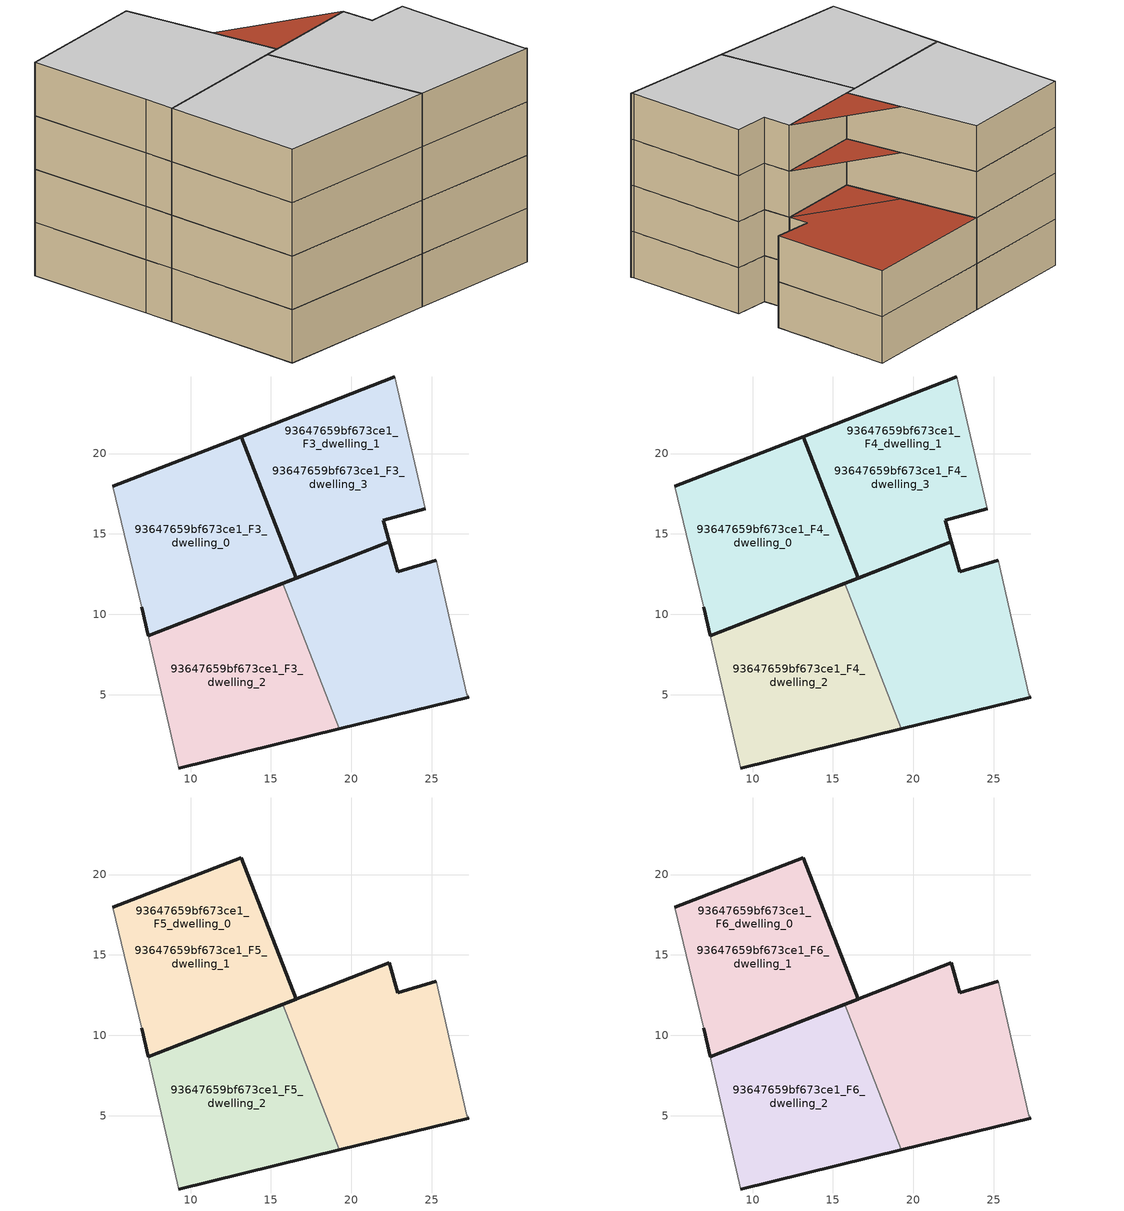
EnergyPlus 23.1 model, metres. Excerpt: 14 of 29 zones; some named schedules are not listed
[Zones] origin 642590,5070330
93647659bf673ce1_F3_dwelling_0
 floor outside (EU_floor_Construction): 19.25,2.88 15.73,11.93 7.38,8.68 9.27,0.45 z9
 floor to 93647659bf673ce1_F2_dwelling_0 (EU_floor_Construction): 16.57,12.26 13.14,21.06 5.17,17.96 6.97,10.46 7.38,8.68 z9
 wall outside (EU_wall_Construction): 7.38,8.68 15.73,11.93 / 19.25,2.88 9.27,0.45 z9:12
 wall adiabatic (EU_wall_Construction): 9.27,0.45 7.38,8.68 z9:12
 wall to 93647659bf673ce1_F3_dwelling_1 (EU_wall_Construction): 15.73,11.93 19.25,2.88 z9:12
93647659bf673ce1_F3_dwelling_1
 floor outside (EU_floor_Construction): 22.36,14.51 21.98,15.86 24.59,16.55 22.69,24.76 13.14,21.06 16.57,12.26 z9; 16.57,12.26 13.14,21.06 5.17,17.96 6.97,10.46 7.38,8.68 z9
 floor to 93647659bf673ce1_F2_dwelling_1 (EU_floor_Construction): 27.28,4.85 27.19,5.05 25.28,13.35 22.88,12.65 22.36,14.51 15.73,11.93 19.25,2.88 z9
 wall outside (EU_wall_Construction): 27.28,4.85 19.25,2.88 / 15.73,11.93 22.36,14.51 22.88,12.65 25.29,13.35 z9:12
 wall adiabatic (EU_wall_Construction): 25.29,13.35 27.19,5.05 27.28,4.85 z9:12
 roof outside (EU_floor_Construction): 15.12,15.97 16.57,12.26 7.38,8.68 6.97,10.46 5.17,17.96 z12; 22.36,14.51 16.57,12.26 15.12,15.97 z12; 13.14,21.06 15.12,15.97 5.17,17.96 z12; 22.69,24.76 24.59,16.55 21.98,15.86 22.36,14.51 15.12,15.97 13.14,21.06 z12
93647659bf673ce1_F3_dwelling_2
 floor outside (EU_floor_Construction): 16.57,12.26 13.14,21.06 5.17,17.96 6.97,10.46 7.38,8.68 z9
 floor to 93647659bf673ce1_F2_dwelling_2 (EU_floor_Construction): 19.25,2.88 15.73,11.93 7.38,8.68 9.27,0.45 z9; 27.28,4.85 27.19,5.05 25.29,13.35 22.88,12.65 22.36,14.51 15.73,11.93 19.25,2.88 z9
 wall outside (EU_wall_Construction): 5.17,17.96 13.14,21.06 16.57,12.26 7.38,8.68 6.97,10.46 z9:12
 wall adiabatic (EU_wall_Construction): 6.97,10.46 5.17,17.96 z9:12
 roof outside (EU_floor_Construction): 15.12,15.97 16.57,12.26 7.38,8.68 6.97,10.46 5.17,17.96 z12; 13.14,21.06 15.12,15.97 5.17,17.96 z12; 22.36,14.51 16.57,12.26 15.12,15.97 z12
93647659bf673ce1_F3_dwelling_3
 floor to 93647659bf673ce1_F2_dwelling_3 (EU_floor_Construction): 22.36,14.51 21.98,15.86 24.59,16.55 22.69,24.76 13.14,21.06 16.57,12.26 z9; 27.28,4.85 27.19,5.05 25.28,13.35 22.88,12.65 22.36,14.51 15.73,11.93 19.25,2.88 z9
 wall outside (EU_wall_Construction): 24.59,16.55 21.98,15.86 22.36,14.51 16.57,12.26 13.14,21.06 22.69,24.76 z9:12
 wall adiabatic (EU_wall_Construction): 22.69,24.76 24.59,16.55 z9:12
93647659bf673ce1_F4_dwelling_0
 floor outside (EU_floor_Construction): 19.25,2.88 15.73,11.93 7.38,8.68 9.27,0.45 z12
 floor to 93647659bf673ce1_F3_dwelling_0 (EU_floor_Construction): 16.57,12.26 13.14,21.06 5.17,17.96 6.97,10.46 7.38,8.68 z12
 wall outside (EU_wall_Construction): 7.38,8.68 15.73,11.93 / 19.25,2.88 9.27,0.45 z12:15
 wall adiabatic (EU_wall_Construction): 9.27,0.45 7.38,8.68 z12:15
 wall to 93647659bf673ce1_F4_dwelling_1 (EU_wall_Construction): 15.73,11.93 19.25,2.88 z12:15
93647659bf673ce1_F4_dwelling_1
 floor outside (EU_floor_Construction): 22.36,14.51 21.98,15.86 24.59,16.55 22.69,24.76 13.14,21.06 16.57,12.26 z12; 16.57,12.26 13.14,21.06 5.17,17.96 6.97,10.46 7.38,8.68 z12
 floor to 93647659bf673ce1_F3_dwelling_1 (EU_floor_Construction): 27.28,4.85 27.19,5.05 25.28,13.35 22.88,12.65 22.36,14.51 15.73,11.93 19.25,2.88 z12
 wall outside (EU_wall_Construction): 27.28,4.85 19.25,2.88 / 15.73,11.93 22.36,14.51 22.88,12.65 25.29,13.35 z12:15
 wall adiabatic (EU_wall_Construction): 25.29,13.35 27.19,5.05 27.28,4.85 z12:15
 roof outside (EU_floor_Construction): 15.12,15.97 16.57,12.26 7.38,8.68 6.97,10.46 5.17,17.96 z15; 22.36,14.51 16.57,12.26 15.12,15.97 z15; 13.14,21.06 15.12,15.97 5.17,17.96 z15; 22.69,24.76 24.59,16.55 21.98,15.86 22.36,14.51 15.12,15.97 13.14,21.06 z15
93647659bf673ce1_F4_dwelling_2
 floor outside (EU_floor_Construction): 16.57,12.26 13.14,21.06 5.17,17.96 6.97,10.46 7.38,8.68 z12
 floor to 93647659bf673ce1_F3_dwelling_2 (EU_floor_Construction): 19.25,2.88 15.73,11.93 7.38,8.68 9.27,0.45 z12; 27.28,4.85 27.19,5.05 25.29,13.35 22.88,12.65 22.36,14.51 15.73,11.93 19.25,2.88 z12
 wall outside (EU_wall_Construction): 5.17,17.96 13.14,21.06 16.57,12.26 7.38,8.68 6.97,10.46 z12:15
 wall adiabatic (EU_wall_Construction): 6.97,10.46 5.17,17.96 z12:15
 roof outside (EU_floor_Construction): 15.12,15.97 16.57,12.26 7.38,8.68 6.97,10.46 5.17,17.96 z15; 13.14,21.06 15.12,15.97 5.17,17.96 z15; 22.36,14.51 16.57,12.26 15.12,15.97 z15
93647659bf673ce1_F4_dwelling_3
 floor to 93647659bf673ce1_F3_dwelling_3 (EU_floor_Construction): 22.36,14.51 21.98,15.86 24.59,16.55 22.69,24.76 13.14,21.06 16.57,12.26 z12; 27.28,4.85 27.19,5.05 25.28,13.35 22.88,12.65 22.36,14.51 15.73,11.93 19.25,2.88 z12
 wall outside (EU_wall_Construction): 24.59,16.55 21.98,15.86 22.36,14.51 16.57,12.26 13.14,21.06 22.69,24.76 z12:15
 wall adiabatic (EU_wall_Construction): 22.69,24.76 24.59,16.55 z12:15
 roof outside (EU_roof_Construction): 25.28,13.35 27.19,5.05 27.28,4.85 19.25,2.88 15.73,11.93 22.36,14.51 22.88,12.65 z15; 22.69,24.76 24.59,16.55 21.98,15.86 22.36,14.51 16.57,12.26 13.14,21.06 z15
93647659bf673ce1_F5_dwelling_0
 floor outside (EU_floor_Construction): 19.25,2.88 15.73,11.93 7.38,8.68 9.27,0.45 z15
 floor to 93647659bf673ce1_F4_dwelling_0 (EU_floor_Construction): 16.57,12.26 13.14,21.06 5.17,17.96 6.97,10.46 7.38,8.68 z15
 wall outside (EU_wall_Construction): 7.38,8.68 15.73,11.93 / 19.25,2.88 9.27,0.45 z15:18
 wall adiabatic (EU_wall_Construction): 9.27,0.45 7.38,8.68 z15:18
 wall to 93647659bf673ce1_F5_dwelling_1 (EU_wall_Construction): 15.73,11.93 19.25,2.88 z15:18
93647659bf673ce1_F5_dwelling_1
 floor outside (EU_floor_Construction): 16.57,12.26 13.14,21.06 5.17,17.96 6.97,10.46 7.38,8.68 z15
 floor to 93647659bf673ce1_F4_dwelling_1 (EU_floor_Construction): 27.28,4.85 27.19,5.05 25.28,13.35 22.88,12.65 22.36,14.51 15.73,11.93 19.25,2.88 z15
 wall outside (EU_wall_Construction): 27.28,4.85 19.25,2.88 / 15.73,11.93 22.36,14.51 22.88,12.65 25.29,13.35 z15:18
 wall adiabatic (EU_wall_Construction): 25.29,13.35 27.19,5.05 27.28,4.85 z15:18
 roof outside (EU_floor_Construction): 15.12,15.97 16.57,12.26 7.38,8.68 6.97,10.46 5.17,17.96 z18; 22.36,14.51 16.57,12.26 15.12,15.97 z18; 13.14,21.06 15.12,15.97 5.17,17.96 z18
93647659bf673ce1_F5_dwelling_2
 floor outside (EU_floor_Construction): 16.57,12.26 13.14,21.06 5.17,17.96 6.97,10.46 7.38,8.68 z15
 floor to 93647659bf673ce1_F4_dwelling_2 (EU_floor_Construction): 19.25,2.88 15.73,11.93 7.38,8.68 9.27,0.45 z15; 27.28,4.85 27.19,5.05 25.29,13.35 22.88,12.65 22.36,14.51 15.73,11.93 19.25,2.88 z15
 wall outside (EU_wall_Construction): 5.17,17.96 13.14,21.06 16.57,12.26 7.38,8.68 6.97,10.46 z15:18
 wall adiabatic (EU_wall_Construction): 6.97,10.46 5.17,17.96 z15:18
 roof outside (EU_floor_Construction): 15.12,15.97 16.57,12.26 7.38,8.68 6.97,10.46 5.17,17.96 z18; 13.14,21.06 15.12,15.97 5.17,17.96 z18; 22.36,14.51 16.57,12.26 15.12,15.97 z18
93647659bf673ce1_F6_dwelling_0
 floor outside (EU_floor_Construction): 19.25,2.88 15.73,11.93 7.38,8.68 9.27,0.45 z18
 floor to 93647659bf673ce1_F5_dwelling_0 (EU_floor_Construction): 16.57,12.26 13.14,21.06 5.17,17.96 6.97,10.46 7.38,8.68 z18
 wall outside (EU_wall_Construction): 7.38,8.68 15.73,11.93 / 19.25,2.88 9.27,0.45 z18:21
 wall adiabatic (EU_wall_Construction): 9.27,0.45 7.38,8.68 z18:21
 wall to 93647659bf673ce1_F6_dwelling_1 (EU_wall_Construction): 15.73,11.93 19.25,2.88 z18:21
 ceiling to 93647659bf673ce1_F7_dwelling_2 (EU_floor_Construction): 15.73,11.93 19.25,2.88 9.27,0.45 7.38,8.68 z21
 ceiling to 93647659bf673ce1_F7_dwelling_0 (EU_floor_Construction): 13.14,21.06 16.57,12.26 7.38,8.68 6.97,10.46 5.17,17.96 z21
93647659bf673ce1_F6_dwelling_1
 floor outside (EU_floor_Construction): 16.57,12.26 13.14,21.06 5.17,17.96 6.97,10.46 7.38,8.68 z18
 floor to 93647659bf673ce1_F5_dwelling_1 (EU_floor_Construction): 27.28,4.85 27.19,5.05 25.28,13.35 22.88,12.65 22.36,14.51 15.73,11.93 19.25,2.88 z18
 wall outside (EU_wall_Construction): 27.28,4.85 19.25,2.88 / 15.73,11.93 22.36,14.51 22.88,12.65 25.29,13.35 z18:21
 wall adiabatic (EU_wall_Construction): 25.29,13.35 27.19,5.05 27.28,4.85 z18:21
 ceiling to 93647659bf673ce1_F7_dwelling_1 (EU_floor_Construction): 25.28,13.35 27.19,5.05 27.28,4.85 19.25,2.88 15.73,11.93 22.36,14.51 22.88,12.65 z21
 roof outside (EU_floor_Construction): 15.12,15.97 16.57,12.26 7.38,8.68 6.97,10.46 5.17,17.96 z21; 22.36,14.51 16.57,12.26 15.12,15.97 z21; 13.14,21.06 15.12,15.97 5.17,17.96 z21
93647659bf673ce1_F6_dwelling_2
 floor outside (EU_floor_Construction): 27.28,4.85 27.19,5.05 25.29,13.35 22.88,12.65 22.36,14.51 15.73,11.93 19.25,2.88 z18; 16.57,12.26 13.14,21.06 5.17,17.96 6.97,10.46 7.38,8.68 z18
 floor to 93647659bf673ce1_F5_dwelling_2 (EU_floor_Construction): 19.25,2.88 15.73,11.93 7.38,8.68 9.27,0.45 z18
 wall outside (EU_wall_Construction): 5.17,17.96 13.14,21.06 16.57,12.26 7.38,8.68 6.97,10.46 z18:21
 wall adiabatic (EU_wall_Construction): 6.97,10.46 5.17,17.96 z18:21
 ceiling to 93647659bf673ce1_F7_dwelling_2 (EU_floor_Construction): 15.73,11.93 19.25,2.88 9.27,0.45 7.38,8.68 z21
 ceiling to 93647659bf673ce1_F7_dwelling_1 (EU_floor_Construction): 25.28,13.35 27.19,5.05 27.28,4.85 19.25,2.88 15.73,11.93 22.36,14.51 22.88,12.65 z21
 roof outside (EU_floor_Construction): 15.12,15.97 16.57,12.26 7.38,8.68 6.97,10.46 5.17,17.96 z21; 13.14,21.06 15.12,15.97 5.17,17.96 z21; 22.36,14.51 16.57,12.26 15.12,15.97 z21
[Building]
EU S2 Campaign: North Axis=0; Terrain=City; Solar Distribution=FullExterior
[Site:Location]
Lyon-Bron: Latitude=45.75; Longitude=5; Time Zone=1; Elevation=198
[SizingPeriod:WeatherFileDays]
AnnualSizingPeriod: Begin Month=1; Begin Day of Month=1; End Month=12; End Day of Month=31; Day of Week for Start Day=Monday; Use Weather File Daylight Saving Period=No; Use Weather File Rain and Snow Indicators=No
[MATERIAL]
EU_InternalMass_Material: Roughness=MediumRough; Thickness=0.1; Conductivity=1; Density=1800; Specific Heat=900; Thermal Absorptance=0.9; Solar Absorptance=0.7; Visible Absorptance=0.7
[MATERIAL:NOMASS] Roughness=MediumRough; Thermal Absorptance=0.9; Solar Absorptance=0.7; Visible Absorptance=0.7
Name | Thermal Resistance
EU_wall_NoMass | 0.776494
EU_roof_NoMass | 0.486893
EU_floor_NoMass | 0.421597
[CONSTRUCTION]
EU_wall_Construction: EU_wall_NoMass
EU_roof_Construction: EU_roof_NoMass
EU_floor_Construction: EU_floor_NoMass
EU_InternalMass_Construction: EU_InternalMass_Material
[ZONE] Type=1; Multiplier=1; Ceiling Height=autocalculate; Floor Area=autocalculate; Part of Total Floor Area=Yes
Name | Volume
93647659bf673ce1_F3_dwelling_0; 93647659bf673ce1_F4_dwelling_0; 93647659bf673ce1_F5_dwelling_0; 93647659bf673ce1_F6_dwelling_0 | 521.162
93647659bf673ce1_F3_dwelling_1; 93647659bf673ce1_F4_dwelling_1 | 781.723
93647659bf673ce1_F5_dwelling_1; 93647659bf673ce1_F6_dwelling_1 | 521.142
93647659bf673ce1_F3_dwelling_2; 93647659bf673ce1_F4_dwelling_2; 93647659bf673ce1_F5_dwelling_2; 93647659bf673ce1_F6_dwelling_2 | 781.722
93647659bf673ce1_F3_dwelling_3; 93647659bf673ce1_F4_dwelling_3 | 521.153
[INTERNALMASS] Construction=EU_InternalMass_Construction
Name | Zone or ZoneList | Surface Area
93647659bf673ce1_F3_dwelling_0_EU_InternalMass | 93647659bf673ce1_F3_dwelling_0 | 86.8627
93647659bf673ce1_F3_dwelling_1_EU_InternalMass | 93647659bf673ce1_F3_dwelling_1 | 86.8586
93647659bf673ce1_F3_dwelling_2_EU_InternalMass | 93647659bf673ce1_F3_dwelling_2 | 86.8607
93647659bf673ce1_F3_dwelling_3_EU_InternalMass | 93647659bf673ce1_F3_dwelling_3 | 86.8623
93647659bf673ce1_F4_dwelling_0_EU_InternalMass | 93647659bf673ce1_F4_dwelling_0 | 86.8627
93647659bf673ce1_F4_dwelling_1_EU_InternalMass | 93647659bf673ce1_F4_dwelling_1 | 86.8586
93647659bf673ce1_F4_dwelling_2_EU_InternalMass | 93647659bf673ce1_F4_dwelling_2 | 86.8607
93647659bf673ce1_F4_dwelling_3_EU_InternalMass | 93647659bf673ce1_F4_dwelling_3 | 86.8623
93647659bf673ce1_F5_dwelling_0_EU_InternalMass | 93647659bf673ce1_F5_dwelling_0 | 115.815
93647659bf673ce1_F5_dwelling_1_EU_InternalMass | 93647659bf673ce1_F5_dwelling_1 | 115.805
93647659bf673ce1_F5_dwelling_2_EU_InternalMass | 93647659bf673ce1_F5_dwelling_2 | 115.821
93647659bf673ce1_F6_dwelling_0_EU_InternalMass | 93647659bf673ce1_F6_dwelling_0 | 115.815
93647659bf673ce1_F6_dwelling_1_EU_InternalMass | 93647659bf673ce1_F6_dwelling_1 | 115.805
93647659bf673ce1_F6_dwelling_2_EU_InternalMass | 93647659bf673ce1_F6_dwelling_2 | 115.821
[OTHEREQUIPMENT] Fuel Type=Electricity; Design Level Calculation Method=Watts/Area; Power per Zone Floor Area=1; Fraction Latent=0; Fraction Radiant=0; Fraction Lost=0; Carbon Dioxide Generation Rate=0; EndUse Subcategory=EU_Step8_InternalGains
Name | Zone or ZoneList or Space or SpaceList | Schedule
EU_Step8_InternalGain_93647659bf673ce1_F3_dwelling_0_f000 | 93647659bf673ce1_F3_dwelling_0 | EU_Step8_GainSchedule_93647659bf673ce1_F3_dwelling_0_f000
EU_Step8_InternalGain_93647659bf673ce1_F3_dwelling_1_f000 | 93647659bf673ce1_F3_dwelling_1 | EU_Step8_GainSchedule_93647659bf673ce1_F3_dwelling_1_f000
EU_Step8_InternalGain_93647659bf673ce1_F3_dwelling_2_f000 | 93647659bf673ce1_F3_dwelling_2 | EU_Step8_GainSchedule_93647659bf673ce1_F3_dwelling_2_f000
EU_Step8_InternalGain_93647659bf673ce1_F3_dwelling_3_f000 | 93647659bf673ce1_F3_dwelling_3 | EU_Step8_GainSchedule_93647659bf673ce1_F3_dwelling_3_f000
EU_Step8_InternalGain_93647659bf673ce1_F4_dwelling_0_f000 | 93647659bf673ce1_F4_dwelling_0 | EU_Step8_GainSchedule_93647659bf673ce1_F4_dwelling_0_f000
EU_Step8_InternalGain_93647659bf673ce1_F4_dwelling_1_f000 | 93647659bf673ce1_F4_dwelling_1 | EU_Step8_GainSchedule_93647659bf673ce1_F4_dwelling_1_f000
EU_Step8_InternalGain_93647659bf673ce1_F4_dwelling_2_f000 | 93647659bf673ce1_F4_dwelling_2 | EU_Step8_GainSchedule_93647659bf673ce1_F4_dwelling_2_f000
EU_Step8_InternalGain_93647659bf673ce1_F4_dwelling_3_f000 | 93647659bf673ce1_F4_dwelling_3 | EU_Step8_GainSchedule_93647659bf673ce1_F4_dwelling_3_f000
EU_Step8_InternalGain_93647659bf673ce1_F5_dwelling_0_f000 | 93647659bf673ce1_F5_dwelling_0 | EU_Step8_GainSchedule_93647659bf673ce1_F5_dwelling_0_f000
EU_Step8_InternalGain_93647659bf673ce1_F5_dwelling_1_f000 | 93647659bf673ce1_F5_dwelling_1 | EU_Step8_GainSchedule_93647659bf673ce1_F5_dwelling_1_f000
EU_Step8_InternalGain_93647659bf673ce1_F5_dwelling_2_f000 | 93647659bf673ce1_F5_dwelling_2 | EU_Step8_GainSchedule_93647659bf673ce1_F5_dwelling_2_f000
EU_Step8_InternalGain_93647659bf673ce1_F6_dwelling_0_f000 | 93647659bf673ce1_F6_dwelling_0 | EU_Step8_GainSchedule_93647659bf673ce1_F6_dwelling_0_f000
EU_Step8_InternalGain_93647659bf673ce1_F6_dwelling_1_f000 | 93647659bf673ce1_F6_dwelling_1 | EU_Step8_GainSchedule_93647659bf673ce1_F6_dwelling_1_f000
EU_Step8_InternalGain_93647659bf673ce1_F6_dwelling_2_f000 | 93647659bf673ce1_F6_dwelling_2 | EU_Step8_GainSchedule_93647659bf673ce1_F6_dwelling_2_f000
[ZONEVENTILATION:DESIGNFLOWRATE] Schedule=EU_AlwaysOn; Design Flow Rate Calculation Method=AirChanges/Hour; Air Changes per Hour=0.693814; Ventilation Type=Natural; Fan Pressure Rise=0; Fan Total Efficiency=1; Constant Term Coefficient=1; Temperature Term Coefficient=0; Velocity Term Coefficient=0; Velocity Squared Term Coefficient=0; Minimum Indoor Temperature=-100; Maximum Indoor Temperature=100; Delta Temperature=-100; Minimum Outdoor Temperature=-100; Maximum Outdoor Temperature=100; Maximum Wind Speed=40
Name | Zone or ZoneList or Space or SpaceList
EU_ConstantAir_93647659bf673ce1_F3_dwelling_0 | 93647659bf673ce1_F3_dwelling_0
EU_ConstantAir_93647659bf673ce1_F3_dwelling_1 | 93647659bf673ce1_F3_dwelling_1
EU_ConstantAir_93647659bf673ce1_F3_dwelling_2 | 93647659bf673ce1_F3_dwelling_2
EU_ConstantAir_93647659bf673ce1_F3_dwelling_3 | 93647659bf673ce1_F3_dwelling_3
EU_ConstantAir_93647659bf673ce1_F4_dwelling_0 | 93647659bf673ce1_F4_dwelling_0
EU_ConstantAir_93647659bf673ce1_F4_dwelling_1 | 93647659bf673ce1_F4_dwelling_1
EU_ConstantAir_93647659bf673ce1_F4_dwelling_2 | 93647659bf673ce1_F4_dwelling_2
EU_ConstantAir_93647659bf673ce1_F4_dwelling_3 | 93647659bf673ce1_F4_dwelling_3
EU_ConstantAir_93647659bf673ce1_F5_dwelling_0 | 93647659bf673ce1_F5_dwelling_0
EU_ConstantAir_93647659bf673ce1_F5_dwelling_1 | 93647659bf673ce1_F5_dwelling_1
EU_ConstantAir_93647659bf673ce1_F5_dwelling_2 | 93647659bf673ce1_F5_dwelling_2
EU_ConstantAir_93647659bf673ce1_F6_dwelling_0 | 93647659bf673ce1_F6_dwelling_0
EU_ConstantAir_93647659bf673ce1_F6_dwelling_1 | 93647659bf673ce1_F6_dwelling_1
EU_ConstantAir_93647659bf673ce1_F6_dwelling_2 | 93647659bf673ce1_F6_dwelling_2
[HVACTEMPLATE:ZONE:IDEALLOADSAIRSYSTEM] System Availability Schedule=EU_AlwaysOn; Maximum Heating Supply Air Temperature=50; Minimum Cooling Supply Air Temperature=13; Maximum Heating Supply Air Humidity Ratio=0.0156; Minimum Cooling Supply Air Humidity Ratio=0.0077; Heating Limit=NoLimit; Cooling Limit=NoLimit; Heating Availability Schedule=EU_AlwaysOn; Cooling Availability Schedule=EU_CoolingOff; Dehumidification Control Type=ConstantSensibleHeatRatio; Cooling Sensible Heat Ratio=0.7; Dehumidification Setpoint=60; Humidification Control Type=None; Humidification Setpoint=30; Outdoor Air Method=None; Outdoor Air Flow Rate per Person=0.00944; Outdoor Air Flow Rate per Zone Floor Area=0; Outdoor Air Flow Rate per Zone=0; Demand Controlled Ventilation Type=None; Outdoor Air Economizer Type=NoEconomizer; Heat Recovery Type=None; Sensible Heat Recovery Effectiveness=0.7; Latent Heat Recovery Effectiveness=0.65
Name | Template Thermostat
93647659bf673ce1_F3_dwelling_0 | EU_HeatOnly_93647659bf673ce1_F3_dwelling_0
93647659bf673ce1_F3_dwelling_1 | EU_HeatOnly_93647659bf673ce1_F3_dwelling_1
93647659bf673ce1_F3_dwelling_2 | EU_HeatOnly_93647659bf673ce1_F3_dwelling_2
93647659bf673ce1_F3_dwelling_3 | EU_HeatOnly_93647659bf673ce1_F3_dwelling_3
93647659bf673ce1_F4_dwelling_0 | EU_HeatOnly_93647659bf673ce1_F4_dwelling_0
93647659bf673ce1_F4_dwelling_1 | EU_HeatOnly_93647659bf673ce1_F4_dwelling_1
93647659bf673ce1_F4_dwelling_2 | EU_HeatOnly_93647659bf673ce1_F4_dwelling_2
93647659bf673ce1_F4_dwelling_3 | EU_HeatOnly_93647659bf673ce1_F4_dwelling_3
93647659bf673ce1_F5_dwelling_0 | EU_HeatOnly_93647659bf673ce1_F5_dwelling_0
93647659bf673ce1_F5_dwelling_1 | EU_HeatOnly_93647659bf673ce1_F5_dwelling_1
93647659bf673ce1_F5_dwelling_2 | EU_HeatOnly_93647659bf673ce1_F5_dwelling_2
93647659bf673ce1_F6_dwelling_0 | EU_HeatOnly_93647659bf673ce1_F6_dwelling_0
93647659bf673ce1_F6_dwelling_1 | EU_HeatOnly_93647659bf673ce1_F6_dwelling_1
93647659bf673ce1_F6_dwelling_2 | EU_HeatOnly_93647659bf673ce1_F6_dwelling_2
